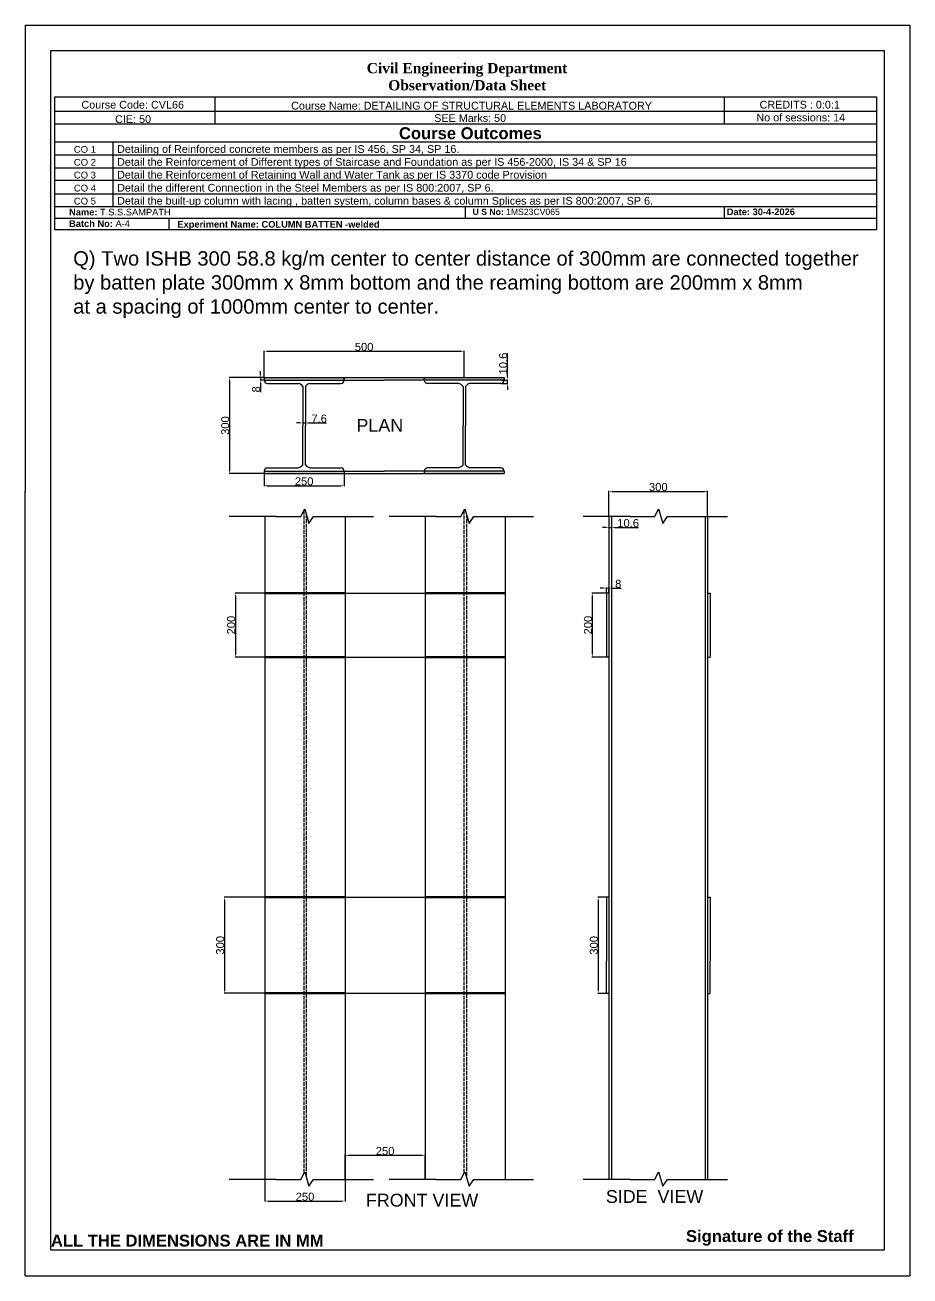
# Model space of a CAD drawing. Header units: millimetres. Extents: x 868 to 41290, y -4185 to 3706.
# Drawn here: x 15755 to 18519, y -311 to 3596 of the extents above; entities that cross this region are included whole.
import ezdxf

# ---------------------------------------------------------------- set-up
doc = ezdxf.new("R2010")
doc.units = ezdxf.units.MM
doc.linetypes.add('ACAD_ISO02W100', pattern=[15, 12, -3])
doc.styles.get("Standard").update_dxf_attribs({"font": 'arial.ttf'})
doc.dimstyles.new('ISO-25', dxfattribs={"dimtxt": 25, "dimasz": 10, "dimexe": 1.25, "dimexo": 0.625, "dimtad": 1, "dimdsep": 46, "dimtxsty": 'Standard', "dimcen": 2.5, "dimadec": 0, "dimazin": 0, "dimtfac": 1, "dimtmove": 0, "dimatfit": 3, "dimfxl": 1, "dimarcsym": 0})

# ---------------------------------------------------------------- blocks, each defined once
blk = doc.blocks.new('*D144')
at = {"color": 0, "lineweight": -2, "transparency": 16777216}
for p, q in [((16502, 2495.8), (16502, 2578.7)), ((17126.8, 2495.8), (17126.8, 2578.7)), ((16512, 2577.5), (17116.8, 2577.5))]:
    blk.add_line(p, q, dxfattribs=at)
for points in [[(16512, 2579.1), (16512, 2575.8), (16502, 2577.5)], [(17116.8, 2579.1), (17116.8, 2575.8), (17126.8, 2577.5)]]:
    blk.add_solid(points, dxfattribs=at)
at = {"layer": 'Defpoints', "color": 0, "lineweight": -2, "transparency": 16777216}
for p in [(17126.8, 2577.5), (16502, 2495.2), (17126.8, 2495.2)]:
    blk.add_point(p, dxfattribs=at)
at = {"color": 0, "lineweight": -2, "transparency": 16777216, "insert": (16814.4, 2590.9), "char_height": 25, "attachment_point": 5}
blk.add_mtext('500', dxfattribs=at)
blk = doc.blocks.new('*D145')
at = {"color": 0, "lineweight": -2, "transparency": 16777216}
for p, q in [((16501.3, 2495.2), (16392.9, 2495.2)), ((16394.1, 2485.2), (16394.1, 2205.2)), ((16501.3, 2195.2), (16392.9, 2195.2))]:
    blk.add_line(p, q, dxfattribs=at)
for points in [[(16392.4, 2485.2), (16395.8, 2485.2), (16394.1, 2495.2)], [(16392.4, 2205.2), (16395.8, 2205.2), (16394.1, 2195.2)]]:
    blk.add_solid(points, dxfattribs=at)
at = {"layer": 'Defpoints', "color": 0, "lineweight": -2, "transparency": 16777216}
for p in [(16502, 2495.2), (16394.1, 2195.2), (16502, 2195.2)]:
    blk.add_point(p, dxfattribs=at)
at = {"color": 0, "lineweight": -2, "transparency": 16777216, "insert": (16380.7, 2345.2), "char_height": 25, "attachment_point": 5, "rotation": 90}
blk.add_mtext('300', dxfattribs=at)
blk = doc.blocks.new('*D146')
at = {"color": 0, "lineweight": -2, "transparency": 16777216}
for p, q in [((16490.4, 2505.2), (16490.4, 2515.2)), ((16501.3, 2495.2), (16489.2, 2495.2)), ((16501.3, 2487.2), (16489.2, 2487.2)), ((16490.4, 2495.2), (16490.4, 2487.2)), ((16490.4, 2477.2), (16490.4, 2449.4))]:
    blk.add_line(p, q, dxfattribs=at)
for points in [[(16488.8, 2505.2), (16492.1, 2505.2), (16490.4, 2495.2)], [(16488.8, 2477.2), (16492.1, 2477.2), (16490.4, 2487.2)]]:
    blk.add_solid(points, dxfattribs=at)
at = {"layer": 'Defpoints', "color": 0, "lineweight": -2, "transparency": 16777216}
for p in [(16490.4, 2487.2), (16502, 2495.2), (16502, 2487.2)]:
    blk.add_point(p, dxfattribs=at)
at = {"color": 0, "lineweight": -2, "transparency": 16777216, "insert": (16477, 2458.3), "char_height": 25, "attachment_point": 5, "rotation": 90}
blk.add_mtext('8', dxfattribs=at)
blk = doc.blocks.new('*D147')
at = {"color": 0, "lineweight": -2, "transparency": 16777216}
for p, q in [((16623.2, 2466.9), (16623.2, 2352.2)), ((16630.8, 2466.9), (16630.8, 2352.2)), ((16613.2, 2353.5), (16603.2, 2353.5)), ((16623.2, 2353.5), (16630.8, 2353.5)), ((16640.8, 2353.5), (16697.3, 2353.5))]:
    blk.add_line(p, q, dxfattribs=at)
for points in [[(16613.2, 2355.2), (16613.2, 2351.8), (16623.2, 2353.5)], [(16640.8, 2355.2), (16640.8, 2351.8), (16630.8, 2353.5)]]:
    blk.add_solid(points, dxfattribs=at)
at = {"layer": 'Defpoints', "color": 0, "lineweight": -2, "transparency": 16777216}
for p in [(16623.2, 2467.5), (16630.8, 2467.5), (16630.8, 2353.5)]:
    blk.add_point(p, dxfattribs=at)
at = {"color": 0, "lineweight": -2, "transparency": 16777216, "insert": (16674, 2366.9), "char_height": 25, "attachment_point": 5}
blk.add_mtext('7.6', dxfattribs=at)
blk = doc.blocks.new('*D148')
at = {"color": 0, "lineweight": -2, "transparency": 16777216}
for p, q in [((17262.1, 2497.1), (17262.1, 2571)), ((17242.2, 2487.1), (17263.4, 2487.1)), ((17242.2, 2476.6), (17263.4, 2476.6)), ((17262.1, 2476.6), (17262.1, 2487.1)), ((17262.1, 2466.6), (17262.1, 2456.6))]:
    blk.add_line(p, q, dxfattribs=at)
for points in [[(17260.5, 2497.1), (17263.8, 2497.1), (17262.1, 2487.1)], [(17260.5, 2466.6), (17263.8, 2466.6), (17262.1, 2476.6)]]:
    blk.add_solid(points, dxfattribs=at)
at = {"layer": 'Defpoints', "color": 0, "lineweight": -2, "transparency": 16777216}
for p in [(17241.5, 2487.1), (17241.5, 2476.6), (17262.1, 2487.1)]:
    blk.add_point(p, dxfattribs=at)
at = {"color": 0, "lineweight": -2, "transparency": 16777216, "insert": (17248.7, 2539), "char_height": 25, "attachment_point": 5, "rotation": 90}
blk.add_mtext('10.6', dxfattribs=at)
blk = doc.blocks.new('*D149')
at = {"color": 0, "lineweight": -2, "transparency": 16777216}
for p, q in [((16502, 2194.5), (16502, 2156.3)), ((16752, 2194.5), (16752, 2156.3)), ((16512, 2157.5), (16742, 2157.5))]:
    blk.add_line(p, q, dxfattribs=at)
for points in [[(16512, 2159.2), (16512, 2155.8), (16502, 2157.5)], [(16742, 2159.2), (16742, 2155.8), (16752, 2157.5)]]:
    blk.add_solid(points, dxfattribs=at)
at = {"layer": 'Defpoints', "color": 0, "lineweight": -2, "transparency": 16777216}
for p in [(16502, 2195.2), (16752, 2195.2), (16752, 2157.5)]:
    blk.add_point(p, dxfattribs=at)
at = {"color": 0, "lineweight": -2, "transparency": 16777216, "insert": (16627, 2170.9), "char_height": 25, "attachment_point": 5}
blk.add_mtext('250', dxfattribs=at)
blk = doc.blocks.new('*D150')
at = {"color": 0, "lineweight": -2, "transparency": 16777216}
for p, q in [((16504.2, 1822.1), (16411.4, 1822.1)), ((16412.6, 1812.1), (16412.6, 1632.1)), ((16504.2, 1622.1), (16411.4, 1622.1))]:
    blk.add_line(p, q, dxfattribs=at)
for points in [[(16411, 1812.1), (16414.3, 1812.1), (16412.6, 1822.1)], [(16411, 1632.1), (16414.3, 1632.1), (16412.6, 1622.1)]]:
    blk.add_solid(points, dxfattribs=at)
at = {"layer": 'Defpoints', "color": 0, "lineweight": -2, "transparency": 16777216}
for p in [(16504.8, 1822.1), (16412.6, 1622.1), (16504.8, 1622.1)]:
    blk.add_point(p, dxfattribs=at)
at = {"color": 0, "lineweight": -2, "transparency": 16777216, "insert": (16399.2, 1722.1), "char_height": 25, "attachment_point": 5, "rotation": 90}
blk.add_mtext('200', dxfattribs=at)
blk = doc.blocks.new('*D151')
at = {"color": 0, "lineweight": -2, "transparency": 16777216}
for p, q in [((16504.2, 872.1), (16376.9, 872.1)), ((16378.1, 862.1), (16378.1, 582.1)), ((16504.2, 572.1), (16376.9, 572.1))]:
    blk.add_line(p, q, dxfattribs=at)
for points in [[(16376.5, 862.1), (16379.8, 862.1), (16378.1, 872.1)], [(16376.5, 582.1), (16379.8, 582.1), (16378.1, 572.1)]]:
    blk.add_solid(points, dxfattribs=at)
at = {"layer": 'Defpoints', "color": 0, "lineweight": -2, "transparency": 16777216}
for p in [(16504.8, 872.1), (16378.1, 572.1), (16504.8, 572.1)]:
    blk.add_point(p, dxfattribs=at)
at = {"color": 0, "lineweight": -2, "transparency": 16777216, "insert": (16364.8, 722.1), "char_height": 25, "attachment_point": 5, "rotation": 90}
blk.add_mtext('300', dxfattribs=at)
blk = doc.blocks.new('*D152')
at = {"color": 0, "lineweight": -2, "transparency": 16777216}
for p, q in [((16504.8, -9.9), (16504.8, -77.9)), ((16754.8, -9.9), (16754.8, -77.9)), ((16514.8, -76.7), (16744.8, -76.7))]:
    blk.add_line(p, q, dxfattribs=at)
for points in [[(16514.8, -75), (16514.8, -78.3), (16504.8, -76.7)], [(16744.8, -75), (16744.8, -78.3), (16754.8, -76.7)]]:
    blk.add_solid(points, dxfattribs=at)
at = {"layer": 'Defpoints', "color": 0, "lineweight": -2, "transparency": 16777216}
for p in [(16504.8, -9.3), (16754.8, -9.3), (16754.8, -76.7)]:
    blk.add_point(p, dxfattribs=at)
at = {"color": 0, "lineweight": -2, "transparency": 16777216, "insert": (16629.8, -63.3), "char_height": 25, "attachment_point": 5}
blk.add_mtext('250', dxfattribs=at)
blk = doc.blocks.new('*D153')
at = {"color": 0, "lineweight": -2, "transparency": 16777216}
for p, q in [((16754.8, -8.6), (16754.8, 67.4)), ((16764.8, 66.1), (16994.8, 66.1)), ((17004.8, -8.6), (17004.8, 67.4))]:
    blk.add_line(p, q, dxfattribs=at)
for points in [[(16764.8, 67.8), (16764.8, 64.5), (16754.8, 66.1)], [(16994.8, 67.8), (16994.8, 64.5), (17004.8, 66.1)]]:
    blk.add_solid(points, dxfattribs=at)
at = {"layer": 'Defpoints', "color": 0, "lineweight": -2, "transparency": 16777216}
for p in [(17004.8, 66.1), (16754.8, -9.3), (17004.8, -9.3)]:
    blk.add_point(p, dxfattribs=at)
at = {"color": 0, "lineweight": -2, "transparency": 16777216, "insert": (16879.8, 79.5), "char_height": 25, "attachment_point": 5}
blk.add_mtext('250', dxfattribs=at)
blk = doc.blocks.new('*D154')
at = {"color": 0, "lineweight": -2, "transparency": 16777216}
for p, q in [((17579, 2061.4), (17579, 2141.1)), ((17589, 2139.8), (17877, 2139.8)), ((17887, 2061.4), (17887, 2141.1))]:
    blk.add_line(p, q, dxfattribs=at)
for points in [[(17589, 2141.5), (17589, 2138.2), (17579, 2139.8)], [(17877, 2141.5), (17877, 2138.2), (17887, 2139.8)]]:
    blk.add_solid(points, dxfattribs=at)
at = {"layer": 'Defpoints', "color": 0, "lineweight": -2, "transparency": 16777216}
for p in [(17887, 2139.8), (17579, 2060.8), (17887, 2060.8)]:
    blk.add_point(p, dxfattribs=at)
at = {"color": 0, "lineweight": -2, "transparency": 16777216, "insert": (17733, 2153.2), "char_height": 25, "attachment_point": 5}
blk.add_mtext('300', dxfattribs=at)
blk = doc.blocks.new('*D155')
at = {"color": 0, "lineweight": -2, "transparency": 16777216}
for p, q in [((17579, 2060.1), (17579, 2026)), ((17587, 2060.1), (17587, 2026)), ((17569, 2027.3), (17559, 2027.3)), ((17579, 2027.3), (17587, 2027.3)), ((17597, 2027.3), (17670.8, 2027.3))]:
    blk.add_line(p, q, dxfattribs=at)
for points in [[(17569, 2028.9), (17569, 2025.6), (17579, 2027.3)], [(17597, 2028.9), (17597, 2025.6), (17587, 2027.3)]]:
    blk.add_solid(points, dxfattribs=at)
at = {"layer": 'Defpoints', "color": 0, "lineweight": -2, "transparency": 16777216}
for p in [(17579, 2060.8), (17587, 2060.8), (17587, 2027.3)]:
    blk.add_point(p, dxfattribs=at)
at = {"color": 0, "lineweight": -2, "transparency": 16777216, "insert": (17638.9, 2040.6), "char_height": 25, "attachment_point": 5}
blk.add_mtext('10.6', dxfattribs=at)
blk = doc.blocks.new('*D156')
at = {"color": 0, "lineweight": -2, "transparency": 16777216}
for p, q in [((17561, 1837.7), (17551, 1837.7)), ((17571, 1822.7), (17571, 1839)), ((17571, 1837.7), (17579, 1837.7)), ((17579, 1822.7), (17579, 1839)), ((17589, 1837.7), (17616.7, 1837.7))]:
    blk.add_line(p, q, dxfattribs=at)
for points in [[(17561, 1839.4), (17561, 1836.1), (17571, 1837.7)], [(17589, 1839.4), (17589, 1836.1), (17579, 1837.7)]]:
    blk.add_solid(points, dxfattribs=at)
at = {"layer": 'Defpoints', "color": 0, "lineweight": -2, "transparency": 16777216}
for p in [(17579, 1837.7), (17571, 1822.1), (17579, 1822.1)]:
    blk.add_point(p, dxfattribs=at)
at = {"color": 0, "lineweight": -2, "transparency": 16777216, "insert": (17607.9, 1851.1), "char_height": 25, "attachment_point": 5}
blk.add_mtext('8', dxfattribs=at)
blk = doc.blocks.new('*D157')
at = {"color": 0, "lineweight": -2, "transparency": 16777216}
for p, q in [((17570.4, 1822.1), (17525.7, 1822.1)), ((17526.9, 1812.1), (17526.9, 1632.1)), ((17570.4, 1622.1), (17525.7, 1622.1))]:
    blk.add_line(p, q, dxfattribs=at)
for points in [[(17525.2, 1812.1), (17528.6, 1812.1), (17526.9, 1822.1)], [(17525.2, 1632.1), (17528.6, 1632.1), (17526.9, 1622.1)]]:
    blk.add_solid(points, dxfattribs=at)
at = {"layer": 'Defpoints', "color": 0, "lineweight": -2, "transparency": 16777216}
for p in [(17571, 1822.1), (17526.9, 1622.1), (17571, 1622.1)]:
    blk.add_point(p, dxfattribs=at)
at = {"color": 0, "lineweight": -2, "transparency": 16777216, "insert": (17513.5, 1722.1), "char_height": 25, "attachment_point": 5, "rotation": 90}
blk.add_mtext('200', dxfattribs=at)
blk = doc.blocks.new('*D158')
at = {"color": 0, "lineweight": -2, "transparency": 16777216}
for p, q in [((17570.4, 872.1), (17544, 872.1)), ((17545.2, 862.1), (17545.2, 581.7)), ((17570.4, 571.7), (17544, 571.7))]:
    blk.add_line(p, q, dxfattribs=at)
for points in [[(17543.6, 862.1), (17546.9, 862.1), (17545.2, 872.1)], [(17543.6, 581.7), (17546.9, 581.7), (17545.2, 571.7)]]:
    blk.add_solid(points, dxfattribs=at)
at = {"layer": 'Defpoints', "color": 0, "lineweight": -2, "transparency": 16777216}
for p in [(17571, 872.1), (17545.2, 571.7), (17571, 571.7)]:
    blk.add_point(p, dxfattribs=at)
at = {"color": 0, "lineweight": -2, "transparency": 16777216, "insert": (17531.8, 721.9), "char_height": 25, "attachment_point": 5, "rotation": 90}
blk.add_mtext('300', dxfattribs=at)

msp = doc.modelspace()

# ---------------------------------------------------------------- hatches: boundary and pattern name
h = msp.add_hatch(color=256)
h.dxf.hatch_style = 1
h.paths.add_polyline_path([(16501.973, 2495.154), (16501.973, 2487.154), (16751.973, 2487.154), (16751.973, 2495.154)])
h.paths.add_polyline_path([(17001.973, 2495.154), (17001.973, 2487.154), (17251.973, 2487.154), (17251.973, 2495.154)])
h.paths.add_polyline_path([(16751.973, 2195.154), (16751.973, 2203.154), (16501.973, 2203.154), (16501.973, 2195.154)])
h.paths.add_polyline_path([(17251.973, 2195.154), (17251.973, 2203.154), (17001.973, 2203.154), (17001.973, 2195.154)])

# ---------------------------------------------------------------- linework, layer by layer
for p, q in [((15755.369, 3596.202), (18519.028, 3596.202)), ((15755.369, 3596.202), (15755.369, 2139.947)), ((18519.028, 3596.202), (18519.028, -310.713)), ((16348.059, 3371.874), (16348.059, 3286.282)), ((17939.009, 3371.874), (17939.009, 3286.282)), ((15848.158, 3327.44), (18414.746, 3327.44)), ((18414.746, 3286.282), (15848.158, 3286.282)), ((15848.158, 3231.028), (18414.746, 3231.028)), ((16029.589, 3231.028), (16029.589, 3190.085)), ((18414.746, 3190.085), (15848.158, 3190.085)), ((16029.589, 3190.085), (16029.589, 3150.435)), ((15848.158, 3150.435), (18414.746, 3150.435)), ((16029.589, 3150.435), (16029.589, 3110.148)), ((18414.746, 3110.148), (15848.158, 3110.148)), ((16029.589, 3110.148), (16029.589, 3069.055)), ((15848.158, 3069.055), (18414.746, 3069.055)), ((16029.589, 3069.055), (16029.589, 3028.818)), ((18414.746, 3028.818), (15848.158, 3028.818)), ((17131.249, 2992.893), (17131.249, 3028.818)), ((17939.679, 2992.893), (17939.679, 3028.818)), ((15848.158, 2992.893), (18414.746, 2992.893)), ((16205.542, 2956.281), (16205.542, 2992.893)), ((16501.973, 2495.154), (16501.973, 2487.154)), ((16501.973, 2495.154), (17251.973, 2495.154)), ((16501.973, 2487.154), (16876.973, 2487.154)), ((16512.415, 2476.554), (16609.177, 2476.554)), ((16623.173, 2467.49), (16623.173, 2345.154)), ((16630.773, 2467.49), (16630.773, 2345.154)), ((16644.769, 2476.554), (16741.53, 2476.554)), ((16751.973, 2487.154), (16751.973, 2495.154)), ((16751.973, 2495.154), (16751.973, 2487.154)), ((17251.973, 2487.154), (16876.973, 2487.154)), ((17001.973, 2487.154), (17001.973, 2495.154)), ((17109.177, 2476.554), (17012.415, 2476.554)), ((17123.173, 2467.49), (17123.173, 2345.154)), ((17130.773, 2467.49), (17130.773, 2345.154)), ((17241.53, 2476.554), (17144.769, 2476.554)), ((17251.973, 2495.154), (17251.973, 2487.154)), ((16623.173, 2222.817), (16623.173, 2345.154)), ((16630.773, 2222.817), (16630.773, 2345.154)), ((17123.173, 2222.817), (17123.173, 2345.154)), ((17130.773, 2222.817), (17130.773, 2345.154)), ((16501.973, 2203.154), (16501.973, 2195.154)), ((16501.973, 2203.154), (16876.973, 2203.154)), ((16501.973, 2195.154), (17251.973, 2195.154)), ((16512.415, 2213.754), (16609.177, 2213.754)), ((16644.769, 2213.754), (16741.53, 2213.754)), ((16751.973, 2203.154), (16751.973, 2195.154)), ((17251.973, 2203.154), (16876.973, 2203.154)), ((17001.973, 2203.154), (17001.973, 2195.154)), ((17109.177, 2213.754), (17012.415, 2213.754)), ((17241.53, 2213.754), (17144.769, 2213.754)), ((17251.973, 2203.154), (17251.973, 2195.154)), ((15755.369, -310.713), (15755.369, 2139.947)), ((16616.684, 2060.754), (16628.837, 2084.909)), ((16628.837, 2084.909), (16642.199, 2039.42)), ((17116.684, 2060.754), (17128.837, 2084.909)), ((17128.837, 2084.909), (17142.199, 2039.42)), ((17721.933, 2060.754), (17734.086, 2084.909)), ((17734.086, 2084.909), (17747.448, 2039.42)), ((16539.644, 2060.754), (16392.773, 2060.754)), ((16504.792, 2060.754), (16504.792, -9.273)), ((16539.644, 2060.754), (16616.684, 2060.754)), ((16642.199, 2039.42), (16656.684, 2060.754)), ((16656.684, 2060.754), (16722.129, 2060.754)), ((16722.129, 2060.754), (16843.739, 2060.754)), ((16754.792, 2060.754), (16754.792, -9.273)), ((17039.644, 2060.754), (16892.773, 2060.754)), ((17004.792, 2060.754), (17004.792, -9.273)), ((17039.644, 2060.754), (17116.684, 2060.754)), ((17142.199, 2039.42), (17156.684, 2060.754)), ((17156.684, 2060.754), (17222.129, 2060.754)), ((17222.129, 2060.754), (17343.739, 2060.754)), ((17254.792, 2060.754), (17254.792, -9.273)), ((17644.894, 2060.754), (17498.022, 2060.754)), ((17579.012, 2060.754), (17579.012, -9.273)), ((17587.012, 2060.754), (17587.012, -9.273)), ((17644.894, 2060.754), (17721.933, 2060.754)), ((17747.448, 2039.42), (17761.933, 2060.754)), ((17761.933, 2060.754), (17827.378, 2060.754)), ((17827.378, 2060.754), (17948.988, 2060.754)), ((17879.012, 2060.754), (17879.012, -9.273)), ((17887.012, 2060.754), (17887.012, -9.273)), ((16504.792, 1822.125), (17254.792, 1822.125)), ((17579.012, 1822.125), (17571.012, 1822.125)), ((17571.012, 1822.125), (17571.012, 1622.125)), ((17887.012, 1822.125), (17895.012, 1822.125)), ((17895.012, 1822.125), (17895.012, 1622.125)), ((16504.792, 1622.125), (17254.792, 1622.125)), ((17579.012, 1622.125), (17571.012, 1622.125)), ((17887.012, 1622.125), (17895.012, 1622.125)), ((16504.792, 872.125), (17254.792, 872.125)), ((17579.012, 872.125), (17571.012, 872.125)), ((17571.012, 872.125), (17571.012, 672.125)), ((17887.012, 872.125), (17895.012, 872.125)), ((17895.012, 872.125), (17895.012, 672.125)), ((17571.012, 571.746), (17571.012, 672.125)), ((17895.012, 571.746), (17895.012, 672.125)), ((16504.792, 572.125), (17254.792, 572.125)), ((17579.012, 571.746), (17571.012, 571.746)), ((17887.012, 571.746), (17895.012, 571.746)), ((16616.684, -9.273), (16628.837, 14.881)), ((16628.837, 14.881), (16642.199, -30.607)), ((17116.684, -9.273), (17128.837, 14.881)), ((17128.837, 14.881), (17142.199, -30.607)), ((17721.933, -9.273), (17734.086, 14.881)), ((17734.086, 14.881), (17747.448, -30.607)), ((16539.644, -9.273), (16392.773, -9.273)), ((16539.644, -9.273), (16616.684, -9.273)), ((16642.199, -30.607), (16656.684, -9.273)), ((16656.684, -9.273), (16722.129, -9.273)), ((16722.129, -9.273), (16843.739, -9.273)), ((17039.644, -9.273), (16892.773, -9.273)), ((17039.644, -9.273), (17116.684, -9.273)), ((17142.199, -30.607), (17156.684, -9.273)), ((17156.684, -9.273), (17222.129, -9.273)), ((17222.129, -9.273), (17343.739, -9.273)), ((17644.894, -9.273), (17498.022, -9.273)), ((17644.894, -9.273), (17721.933, -9.273)), ((17747.448, -30.607), (17761.933, -9.273)), ((17761.933, -9.273), (17827.378, -9.273)), ((17827.378, -9.273), (17948.988, -9.273)), ((15755.369, -310.713), (17488.907, -310.713)), ((17488.907, -310.713), (18519.028, -310.713))]:
    msp.add_line(p, q)
at = {"linetype": 'ACAD_ISO02W100'}
for p, q in [((16625.992, 2079.254), (16625.992, 9.226)), ((17125.992, 2079.254), (17125.992, 9.226)), ((16633.592, 2068.722), (16633.592, -1.305)), ((17133.592, 2068.722), (17133.592, -1.305))]:
    msp.add_line(p, q, dxfattribs=at)
at = {"lineweight": 100}
for p, q in [((16504.792, 1822.125), (16754.792, 1822.125)), ((17004.792, 1822.125), (17254.792, 1822.125)), ((16504.792, 1622.125), (16754.792, 1622.125)), ((17004.792, 1622.125), (17254.792, 1622.125)), ((16504.792, 872.125), (16754.792, 872.125)), ((17004.792, 872.125), (17254.792, 872.125)), ((16504.792, 572.125), (16754.792, 572.125)), ((17004.792, 572.125), (17254.792, 572.125))]:
    msp.add_line(p, q, dxfattribs=at)
for points in [[(15836.285, 3516.311), (18438.601, 3516.311), (18438.601, -230.266), (15836.285, -230.266)], [(15848.158, 3371.874), (18414.746, 3371.874), (18414.746, 2956.281), (15848.158, 2956.281)]]:
    msp.add_lwpolyline(points, close=True)
for centre, radius, start, end in [((16514.721, 2489.269), 12.922, 189.419964, 259.721506), ((16604.85, 2454.534), 22.44, 35.264569, 78.883494), ((16649.095, 2454.534), 22.44, 101.116506, 144.735431), ((16739.225, 2489.269), 12.922, 280.278494, 350.580036), ((17014.721, 2489.269), 12.922, 189.419964, 259.721506), ((17104.85, 2454.534), 22.44, 35.264569, 78.883494), ((17149.095, 2454.534), 22.44, 101.116506, 144.735431), ((17239.225, 2489.269), 12.922, 280.278494, 350.580036), ((16514.721, 2201.039), 12.922, 100.278494, 170.580036), ((16604.85, 2235.773), 22.44, 281.116506, 324.735431), ((16649.095, 2235.773), 22.44, 215.264569, 258.883494), ((16739.225, 2201.039), 12.922, 9.419964, 79.721506), ((17014.721, 2201.039), 12.922, 100.278494, 170.580036), ((17104.85, 2235.773), 22.44, 281.116506, 324.735431), ((17149.095, 2235.773), 22.44, 215.264569, 258.883494), ((17239.225, 2201.039), 12.922, 9.419964, 79.721506)]:
    msp.add_arc(centre, radius, start, end)

# ---------------------------------------------------------------- texts
at = {"attachment_point": 1}
for s, width, gutter_width, heights, insert, char_height in [('\\pxqc;{\\fBookman Old Style|b0|i0|c0|p18;\\H1.16667x;         \\fBookman Old Style|b1|i0|c0|p18;\\H1.14285x;       Civil Engineering Department\\P               Observation/Data Sheet}', 1220.50117, 120.165, [0], (16435.336, 3477.603), 24.032917), ('Course Code: CVL66', 1129.05712, 120.577, [0], (15931.508, 3359.372), 24.11549), ('Course Name: DETAILING OF STRUCTURAL ELEMENTS LABORATORY', 1129.05712, 120.577, [0], (16586.423, 3356.415), 24.11549), ('CREDITS : 0:0:1', 1129.05712, 120.577, [0], (18049.22, 3359.525), 24.11549), ('CIE: 50', 1129.05712, 120.577, [0], (16036.623, 3314.304), 24.1155), ('SEE Marks: 50', 1129.05712, 120.577, [0], (17033.12, 3317.667), 24.11549), ('No of sessions: 14', 1129.05712, 120.577, [0], (18039.47, 3319.489), 24.11549), ('{\\fArial|b1|i0|c0|p34;Course Outcomes}', 1129.05712, 120.577, [0], (16923.099, 3276.865), 37.07008), ('CO 1', 992.11585, 105.953, [0], (15907.839, 3218.405), 21.1906), ('Detailing of Reinforced concrete members as per IS 456, SP 34, SP 16.', 1129.05712, 120.577, [0], (16042.763, 3220.972), 24.11549), ('CO 2', 992.11585, 105.953, [0], (15907.839, 3178.108), 21.1906), ('Detail the Reinforcement of Different types of Staircase and Foundation as per IS 456-2000, IS 34 & SP 16', 1950.98502, 120.577, [0], (16042.763, 3180.675), 24.115489), ('CO 3', 992.11585, 105.953, [0], (15907.839, 3138.14), 21.1906), ('Detail the Reinforcement of Retaining Wall and Water Tank as per IS 3370 code Provision', 1700.4204, 120.577, [0], (16042.763, 3140.707), 24.11549), ('CO 4', 992.11585, 105.953, [0], (15907.839, 3097.45), 21.1906), ('Detail the different Connection in the Steel Members as per IS 800:2007, SP 6.', 1485.92189, 120.577, [0], (16042.763, 3100.017), 24.11549), ('CO 5', 992.11585, 105.953, [0], (15907.839, 3056.785), 21.1906), ('Detail the built-up column with lacing , batten system, column bases & column Splices as per IS 800:2007, SP 6.', 2002.23688, 120.577, [0], (16042.763, 3059.352), 24.115489), ('{\\fArial|b1|i0|c0|p34;Name: }T.S.S.SAMPATH', 1129.05712, 120.577, [0], (15892.935, 3022.252), 20.75924), ('{\\fArial|b1|i0|c0|p34;U S No: }1MS23CV065', 1129.05712, 120.577, [0], (17153.14, 3022.331), 19.27644), ('{\\fArial|b1|i0|c0|p34;Date: 30-4-2026}', 1129.05712, 120.577, [0], (17946.943, 3023.16), 20.75924), ('{\\fArial|b1|i0|c0|p34;Batch No: }A-4', 1129.05712, 120.577, [0], (15892.935, 2986.443), 20.75924), ('{\\fArial|b1|i0|c0|p34;Experiment Name: COLUMN BATTEN -welded}', 1129.05712, 120.577, [0], (16231.16, 2984.205), 20.75924), ('Q) Two ISHB 300 58.8 kg/m center to center distance of 300mm are connected together\\Pby batten plate 300mm x 8mm bottom and the reaming bottom are 200mm x 8mm \\Pat a spacing of 1000mm center to center.', 5061.37385, 3.224, [348.048], (15905.865, 2889.781), 45), ('PLAN', 461.5156, 12.5, [0], (16790.323, 2365.958), 40), ('FRONT VIEW', 461.5156, 12.5, [0], (16819.888, -53.932), 40), ('SIDE  VIEW', 461.5156, 12.5, [0], (17569.156, -42.438), 40), ('{\\fArial|b1|i0|c0|p34;ALL THE DIMENSIONS ARE IN MM}', 1129.05712, 120.577, [0], (15836.285, -181.666), 37.07008), ('{\\fArial|b1|i0|c0|p34;Signature of the Staff}', 1129.05712, 120.577, [0], (17819.514, -167.608), 37.07008)]:
    msp.add_mtext_dynamic_manual_height_columns(s, width=width, gutter_width=gutter_width, heights=heights, dxfattribs=dict(at, insert=insert, char_height=char_height))

# ---------------------------------------------------------------- dimensions: what is measured, and where the dimension line sits
at = {"lineweight": -2}
for base, p1, p2, text, picture, middle in [((17126.836, 2577.477), (16501.973, 2495.154), (17126.836, 2495.154), '500', '*D144', (16814.404, 2590.866)), ((17887.012, 2139.821), (17579.012, 2060.754), (17887.012, 2060.754), '300', '*D154', (17733.012, 2153.219)), ((17587.012, 2027.255), (17579.012, 2060.754), (17587.012, 2060.754), '10.6', '*D155', (17638.921, 2040.645))]:
    dim = msp.add_linear_dim(base=base, p1=p1, p2=p2, text=text, dimstyle='ISO-25', dxfattribs=at)
    dim.commit()
    dim.dimension.update_dxf_attribs({"geometry": picture, "text_midpoint": middle})
for base, p1, p2, text, picture, middle in [((17262.136, 2487.135), (17241.53, 2476.554), (17241.53, 2487.135), '10.6', '*D148', (17248.747, 2539.044)), ((17545.226, 571.746), (17571.012, 872.125), (17571.012, 571.746), '300', '*D158', (17531.828, 721.935))]:
    dim = msp.add_linear_dim(base=base, p1=p1, p2=p2, angle=90, text=text, dimstyle='ISO-25', dxfattribs=at)
    dim.commit()
    dim.dimension.update_dxf_attribs({"geometry": picture, "text_midpoint": middle})
for base, p1, p2, picture, middle in [((16490.43, 2487.154), (16501.973, 2495.154), (16501.973, 2487.154), '*D146', (16477.04, 2458.292)), ((16394.114, 2195.154), (16501.973, 2495.154), (16501.973, 2195.154), '*D145', (16380.716, 2345.154)), ((16412.617, 1622.125), (16504.792, 1822.125), (16504.792, 1622.125), '*D150', (16399.228, 1722.125)), ((17526.916, 1622.125), (17571.012, 1822.125), (17571.012, 1622.125), '*D157', (17513.526, 1722.125)), ((16378.15, 572.125), (16504.792, 872.125), (16504.792, 572.125), '*D151', (16364.752, 722.125))]:
    dim = msp.add_linear_dim(base=base, p1=p1, p2=p2, angle=90, dimstyle='ISO-25', dxfattribs=at)
    dim.commit()
    dim.dimension.update_dxf_attribs({"geometry": picture, "text_midpoint": middle})
for base, p1, p2, picture, middle in [((16630.773, 2353.497), (16623.173, 2467.49), (16630.773, 2467.49), '*D147', (16674.044, 2366.886)), ((16751.973, 2157.515), (16501.973, 2195.154), (16751.973, 2195.154), '*D149', (16626.973, 2170.904)), ((17579.012, 1837.719), (17571.012, 1822.125), (17579.012, 1822.125), '*D156', (17607.874, 1851.108)), ((17004.792, 66.148), (16754.792, -9.273), (17004.792, -9.273), '*D153', (16879.792, 79.538)), ((16754.792, -76.661), (16504.792, -9.273), (16754.792, -9.273), '*D152', (16629.792, -63.271))]:
    dim = msp.add_linear_dim(base=base, p1=p1, p2=p2, dimstyle='ISO-25', dxfattribs=at)
    dim.commit()
    dim.dimension.update_dxf_attribs({"geometry": picture, "text_midpoint": middle})

doc.saveas('drawing.dxf')
